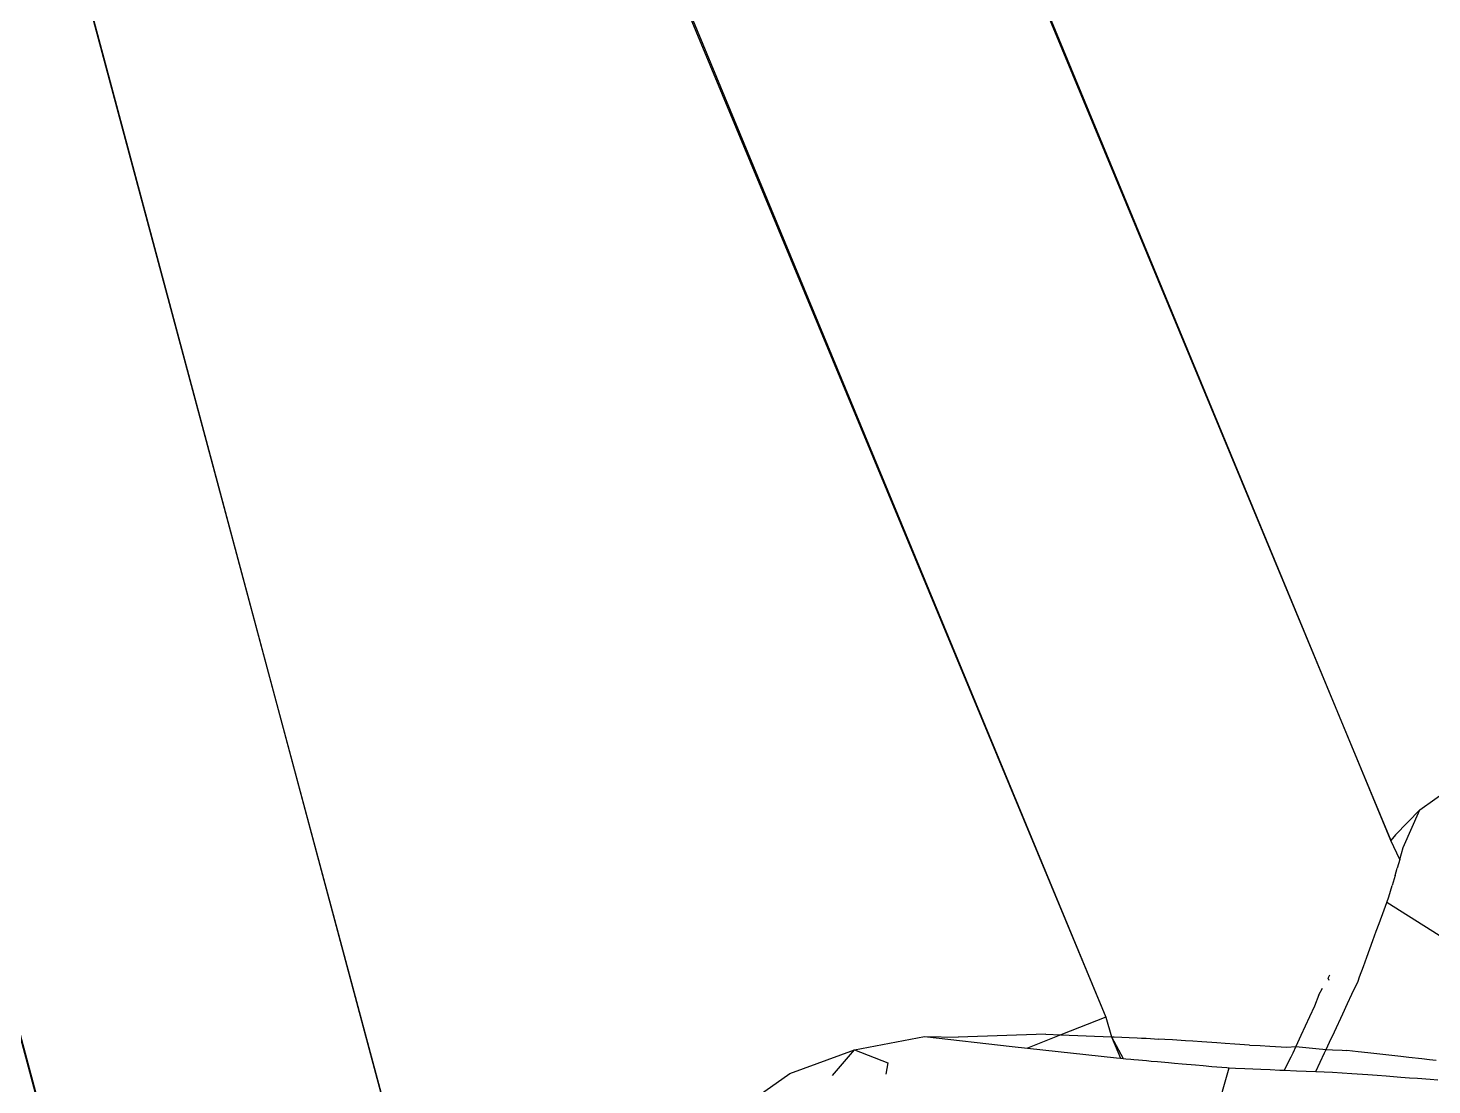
# Model space of a CAD drawing. Header units: inches. Extents: x 3324238 to 135265466, y -1036581 to 20094598.
# Drawn here: x 3354735.562 to 3354736.417, y -519091.105 to -519090.462 of the extents above; entities that cross this region are included whole.
import ezdxf

# ---------------------------------------------------------------- set-up
doc = ezdxf.new("R2010")
doc.units = ezdxf.units.IN
doc.header["$MEASUREMENT"] = 0

msp = doc.modelspace()

# ---------------------------------------------------------------- linework, layer by layer
for p, q in [((3354735.72342, -519089.34742, 0.00267), (3354736.3917, -519090.9566, 0.00267)), ((3354736.3917, -519090.9566, 0.00267), (3354735.72544, -519089.34746, 0.00267)), ((3354735.52386, -519089.38783, 0.00267), (3354736.21817, -519091.06412, 0.00267)), ((3354735.53459, -519089.41931, 0.00267), (3354736.21817, -519091.06412, 0.00267)), ((3354735.34453, -519089.49749, 0.00267), (3354735.79596, -519091.18153, 0.00267)), ((3354735.79596, -519091.18153, 0.00267), (3354735.34555, -519089.49752, 0.00267)), ((3354735.6064, -519091.2584, 0.00267), (3354735.14001, -519089.51456, 0.00267)), ((3354735.6064, -519091.2584, 0.00267), (3354735.13862, -519089.52008, 0.00267)), ((3354736.40929, -519090.93778, 0.00267), (3354736.42759, -519090.92488, 0.00267)), ((3354736.40929, -519090.93778, 0.00267), (3354736.39441, -519090.95305, 0.00267)), ((3354736.39915, -519090.96081, 0.00267), (3354736.40929, -519090.93778, 0.00267)), ((3354736.39441, -519090.95305, 0.00267), (3354736.3917, -519090.9566, 0.00267)), ((3354736.39704, -519090.96817, 0.00267), (3354736.3917, -519090.9566, 0.00267)), ((3354736.39704, -519090.96817, 0.00267), (3354736.39915, -519090.96081, 0.00267)), ((3354736.39704, -519090.96817, 0.00267), (3354736.3955, -519090.9735, 0.00267)), ((3354736.39427, -519090.97778, 0.00267), (3354736.39251, -519090.98389, 0.00267)), ((3354736.39427, -519090.97778, 0.00267), (3354736.3955, -519090.9735, 0.00267)), ((3354736.39052, -519090.99082, 0.00267), (3354736.39251, -519090.98389, 0.00267)), ((3354736.38757, -519090.99881, 0.00267), (3354736.38924, -519090.99426, 0.00267)), ((3354736.38924, -519090.99426, 0.00267), (3354736.39052, -519090.99082, 0.00267)), ((3354736.42485, -519091.01675, 0.00267), (3354736.38924, -519090.99426, 0.00267)), ((3354736.38452, -519091.00714, 0.00267), (3354736.38757, -519090.99881, 0.00267)), ((3354736.38075, -519091.01743, 0.00267), (3354736.3828, -519091.01182, 0.00267)), ((3354736.3828, -519091.01182, 0.00267), (3354736.38452, -519091.00714, 0.00267)), ((3354736.37704, -519091.02754, 0.00267), (3354736.38075, -519091.01743, 0.00267)), ((3354736.37495, -519091.03327, 0.00267), (3354736.37704, -519091.02754, 0.00267)), ((3354736.3534, -519091.04042, 0.00267), (3354736.3545, -519091.0384, 0.00267)), ((3354736.37261, -519091.03966, 0.00267), (3354736.37495, -519091.03327, 0.00267)), ((3354736.34791, -519091.05051, 0.00267), (3354736.3501, -519091.04649, 0.00267)), ((3354736.35401, -519091.0419, 0.00267), (3354736.3534, -519091.04042, 0.00267)), ((3354736.368, -519091.05006, 0.00267), (3354736.37168, -519091.0422, 0.00267)), ((3354736.37168, -519091.0422, 0.00267), (3354736.37261, -519091.03966, 0.00267)), ((3354736.34791, -519091.05051, 0.00267), (3354736.34514, -519091.05735, 0.00267)), ((3354736.36235, -519091.06215, 0.00267), (3354736.36527, -519091.05591, 0.00267)), ((3354736.36527, -519091.05591, 0.00267), (3354736.368, -519091.05006, 0.00267)), ((3354736.21817, -519091.06412, 0.00267), (3354736.19084, -519091.0749, 0.00267)), ((3354736.21817, -519091.06412, 0.00267), (3354736.22159, -519091.07612, 0.00267)), ((3354736.34216, -519091.06389, 0.00267), (3354736.33693, -519091.07534, 0.00267)), ((3354736.34514, -519091.05735, 0.00267), (3354736.34216, -519091.06389, 0.00267)), ((3354736.35728, -519091.07299, 0.00267), (3354736.36235, -519091.06215, 0.00267)), ((3354736.35428, -519091.07941, 0.00267), (3354736.35728, -519091.07299, 0.00267)), ((3354736.06521, -519091.08398, 0.00267), (3354736.10768, -519091.07598, 0.00267)), ((3354736.10768, -519091.07598, 0.00267), (3354736.1283, -519091.07639, 0.00267)), ((3354736.10768, -519091.07598, 0.00267), (3354736.16122, -519091.08196, 0.00267)), ((3354736.18163, -519091.07454, 0.00267), (3354736.1283, -519091.07639, 0.00267)), ((3354736.19084, -519091.0749, 0.00267), (3354736.17038, -519091.08298, 0.00267)), ((3354736.18163, -519091.07454, 0.00267), (3354736.19084, -519091.0749, 0.00267)), ((3354736.19084, -519091.0749, 0.00267), (3354736.22159, -519091.07612, 0.00267)), ((3354736.22159, -519091.07612, 0.00267), (3354736.22862, -519091.08934, 0.00267)), ((3354736.22159, -519091.07612, 0.00267), (3354736.22702, -519091.0892, 0.00267)), ((3354736.22159, -519091.07612, 0.00267), (3354736.22317, -519091.07618, 0.00267)), ((3354736.22317, -519091.07618, 0.00267), (3354736.2279, -519091.07637, 0.00267)), ((3354736.2279, -519091.07637, 0.00267), (3354736.23233, -519091.07655, 0.00267)), ((3354736.23233, -519091.07655, 0.00267), (3354736.23721, -519091.07674, 0.00267)), ((3354736.23721, -519091.07674, 0.00267), (3354736.23993, -519091.07685, 0.00267)), ((3354736.23993, -519091.07685, 0.00267), (3354736.24262, -519091.07695, 0.00267)), ((3354736.24262, -519091.07695, 0.00267), (3354736.25031, -519091.07746, 0.00267)), ((3354736.25401, -519091.07771, 0.00267), (3354736.25031, -519091.07746, 0.00267)), ((3354736.25863, -519091.07801, 0.00267), (3354736.25401, -519091.07771, 0.00267)), ((3354736.26668, -519091.07854, 0.00267), (3354736.25863, -519091.07801, 0.00267)), ((3354736.2712, -519091.07884, 0.00267), (3354736.26668, -519091.07854, 0.00267)), ((3354736.2765, -519091.07919, 0.00267), (3354736.2712, -519091.07884, 0.00267)), ((3354736.28564, -519091.07979, 0.00267), (3354736.2765, -519091.07919, 0.00267)), ((3354736.29082, -519091.08013, 0.00267), (3354736.28564, -519091.07979, 0.00267)), ((3354736.29659, -519091.08051, 0.00267), (3354736.29082, -519091.08013, 0.00267)), ((3354736.30558, -519091.08111, 0.00267), (3354736.29659, -519091.08051, 0.00267)), ((3354736.30558, -519091.08111, 0.00267), (3354736.31208, -519091.08148, 0.00267)), ((3354736.31208, -519091.08148, 0.00267), (3354736.31808, -519091.08182, 0.00267)), ((3354736.31808, -519091.08182, 0.00267), (3354736.32826, -519091.08239, 0.00267)), ((3354736.33693, -519091.07534, 0.00267), (3354736.33386, -519091.08209, 0.00267)), ((3354736.35225, -519091.08375, 0.00267), (3354736.35428, -519091.07941, 0.00267)), ((3354736.02582, -519091.09842, 0.00267), (3354736.06521, -519091.08398, 0.00267)), ((3354736.05175, -519091.0996, 0.00267), (3354736.06521, -519091.08398, 0.00267)), ((3354736.06521, -519091.08398, 0.00267), (3354736.0855, -519091.09199, 0.00267)), ((3354736.16122, -519091.08196, 0.00267), (3354736.17038, -519091.08298, 0.00267)), ((3354736.17038, -519091.08298, 0.00267), (3354736.22456, -519091.08899, 0.00267)), ((3354736.22456, -519091.08899, 0.00267), (3354736.22702, -519091.0892, 0.00267)), ((3354736.22702, -519091.0892, 0.00267), (3354736.22862, -519091.08934, 0.00267)), ((3354736.22862, -519091.08934, 0.00267), (3354736.23038, -519091.0895, 0.00267)), ((3354736.23038, -519091.0895, 0.00267), (3354736.23343, -519091.08976, 0.00267)), ((3354736.23343, -519091.08976, 0.00267), (3354736.23514, -519091.08991, 0.00267)), ((3354736.23514, -519091.08991, 0.00267), (3354736.23799, -519091.09016, 0.00267)), ((3354736.23799, -519091.09016, 0.00267), (3354736.24294, -519091.0906, 0.00267)), ((3354736.33078, -519091.0885, 0.00267), (3354736.32664, -519091.09643, 0.00267)), ((3354736.32826, -519091.08239, 0.00267), (3354736.33386, -519091.08209, 0.00267)), ((3354736.33203, -519091.08609, 0.00267), (3354736.33078, -519091.0885, 0.00267)), ((3354736.33386, -519091.08209, 0.00267), (3354736.33203, -519091.08609, 0.00267)), ((3354736.33386, -519091.08209, 0.00267), (3354736.34794, -519091.08351, 0.00267)), ((3354736.34594, -519091.09725, 0.00267), (3354736.35123, -519091.08593, 0.00267)), ((3354736.34794, -519091.08351, 0.00267), (3354736.35029, -519091.08364, 0.00267)), ((3354736.35029, -519091.08364, 0.00267), (3354736.35225, -519091.08375, 0.00267)), ((3354736.35123, -519091.08593, 0.00267), (3354736.35225, -519091.08375, 0.00267)), ((3354736.35225, -519091.08375, 0.00267), (3354736.35617, -519091.08398, 0.00267)), ((3354736.35617, -519091.08398, 0.00267), (3354736.362, -519091.08431, 0.00267)), ((3354736.362, -519091.08431, 0.00267), (3354736.36481, -519091.08447, 0.00267)), ((3354736.37186, -519091.08525, 0.00267), (3354736.36481, -519091.08447, 0.00267)), ((3354736.37768, -519091.0859, 0.00267), (3354736.37186, -519091.08525, 0.00267)), ((3354736.38319, -519091.08651, 0.00267), (3354736.37768, -519091.0859, 0.00267)), ((3354736.3923, -519091.08752, 0.00267), (3354736.38319, -519091.08651, 0.00267)), ((3354736.39768, -519091.08811, 0.00267), (3354736.3923, -519091.08752, 0.00267)), ((3354736.40253, -519091.08865, 0.00267), (3354736.39768, -519091.08811, 0.00267)), ((3354736.41047, -519091.08953, 0.00267), (3354736.40253, -519091.08865, 0.00267)), ((3354736.41521, -519091.09006, 0.00267), (3354736.41047, -519091.08953, 0.00267)), ((3354736.41921, -519091.0905, 0.00267), (3354736.41521, -519091.09006, 0.00267)), ((3354735.99191, -519091.12234, 0.00267), (3354736.02582, -519091.09842, 0.00267)), ((3354736.0855, -519091.09199, 0.00267), (3354736.08416, -519091.09884, 0.00267)), ((3354736.24294, -519091.0906, 0.00267), (3354736.24572, -519091.09084, 0.00267)), ((3354736.24572, -519091.09084, 0.00267), (3354736.24957, -519091.09118, 0.00267)), ((3354736.24957, -519091.09118, 0.00267), (3354736.25621, -519091.09176, 0.00267)), ((3354736.25621, -519091.09176, 0.00267), (3354736.25996, -519091.09209, 0.00267)), ((3354736.25996, -519091.09209, 0.00267), (3354736.26467, -519091.0925, 0.00267)), ((3354736.26467, -519091.0925, 0.00267), (3354736.27273, -519091.09321, 0.00267)), ((3354736.27273, -519091.09321, 0.00267), (3354736.27732, -519091.09361, 0.00267)), ((3354736.27732, -519091.09361, 0.00267), (3354736.28271, -519091.09408, 0.00267)), ((3354736.27986, -519091.14154, 0.00267), (3354736.29318, -519091.095, 0.00267)), ((3354736.28271, -519091.09408, 0.00267), (3354736.29186, -519091.09488, 0.00267)), ((3354736.29186, -519091.09488, 0.00267), (3354736.29318, -519091.095, 0.00267)), ((3354736.29318, -519091.095, 0.00267), (3354736.29704, -519091.09516, 0.00267)), ((3354736.29704, -519091.09516, 0.00267), (3354736.3028, -519091.09541, 0.00267)), ((3354736.3028, -519091.09541, 0.00267), (3354736.3125, -519091.09582, 0.00267)), ((3354736.3125, -519091.09582, 0.00267), (3354736.31812, -519091.09606, 0.00267)), ((3354736.31812, -519091.09606, 0.00267), (3354736.32413, -519091.09632, 0.00267)), ((3354736.32413, -519091.09632, 0.00267), (3354736.32664, -519091.09643, 0.00267)), ((3354736.32664, -519091.09643, 0.00267), (3354736.33417, -519091.09675, 0.00267)), ((3354736.33417, -519091.09675, 0.00267), (3354736.34004, -519091.097, 0.00267)), ((3354736.34004, -519091.097, 0.00267), (3354736.34594, -519091.09725, 0.00267)), ((3354736.34594, -519091.09725, 0.00267), (3354736.35607, -519091.09768, 0.00267)), ((3354736.35607, -519091.09768, 0.00267), (3354736.36196, -519091.09794, 0.00267)), ((3354736.36196, -519091.09794, 0.00267), (3354736.36786, -519091.09836, 0.00267)), ((3354736.36786, -519091.09836, 0.00267), (3354736.37756, -519091.09909, 0.00267)), ((3354736.37756, -519091.09909, 0.00267), (3354736.38332, -519091.09952, 0.00267)), ((3354736.38332, -519091.09952, 0.00267), (3354736.38879, -519091.09993, 0.00267)), ((3354736.38879, -519091.09993, 0.00267), (3354736.39768, -519091.1006, 0.00267)), ((3354736.39768, -519091.1006, 0.00267), (3354736.40301, -519091.101, 0.00267)), ((3354736.40301, -519091.101, 0.00267), (3354736.40783, -519091.10136, 0.00267)), ((3354736.40783, -519091.10136, 0.00267), (3354736.41559, -519091.10194, 0.00267)), ((3354736.41559, -519091.10194, 0.00267), (3354736.42028, -519091.10229, 0.00267))]:
    msp.add_line(p, q)

doc.saveas('drawing.dxf')
